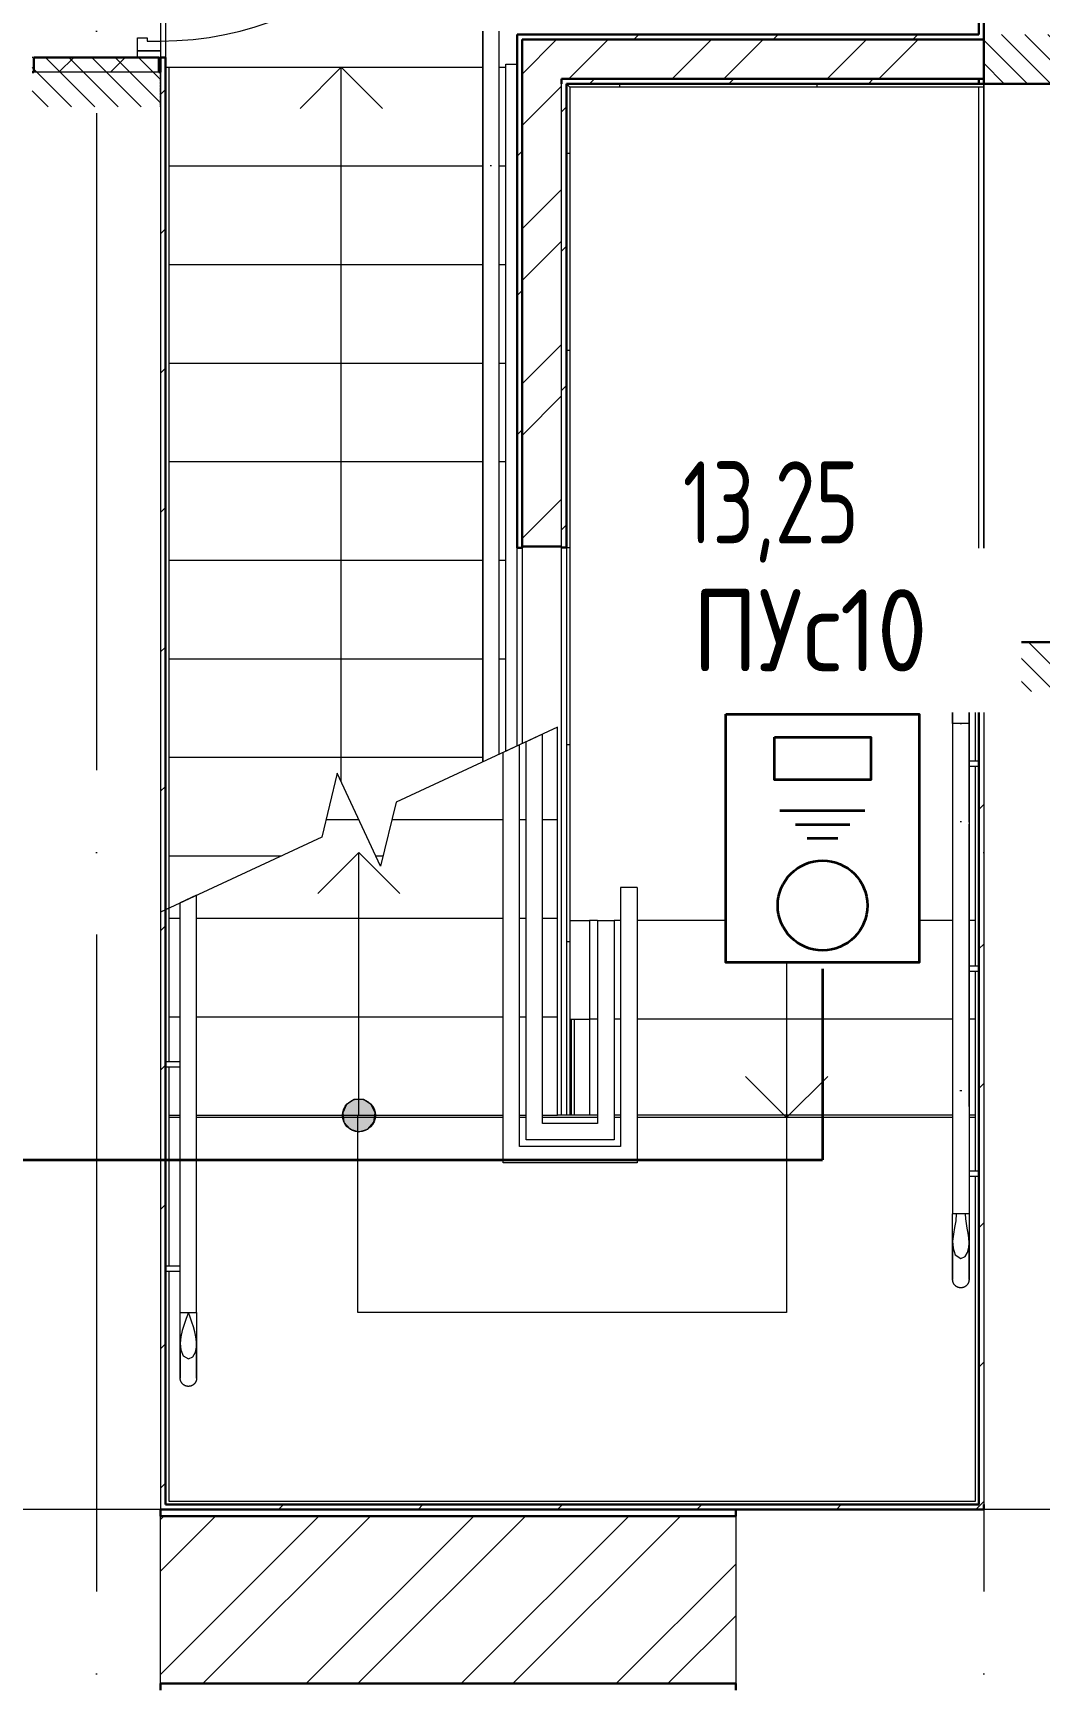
# Model space of a CAD drawing. Header units: millimetres. Extents: x -586848 to 520591, y -385801 to 675781.
# Drawn here: x 5695 to 8758, y -116775 to -111738 of the extents above; entities that cross this region are included whole.
import ezdxf
from ezdxf import colors
from ezdxf.entities.mleader import LeaderData, LeaderLine
from ezdxf.math import Vec2, Vec3

# ---------------------------------------------------------------- set-up
doc = ezdxf.new("R2010")
doc.units = ezdxf.units.MM
doc.set_wipeout_variables(frame=1)
doc.linetypes.add('ADSK_Линия сетки', pattern=[25, 20, -2.5, 0, -2.5])
doc.linetypes.add('ADSK_Штриховая_ш2 п1_5', pattern=[4.5, 3, -1.5])
for name, color, linetype, lineweight in [('E-Безопасность-G', 153, 'Continuous', 35), ('RC-Выноски', 7, 'Continuous', 0), ('Двери', 252, 'Continuous', 9), ('Лестницы', 252, 'Continuous', 9), ('Марки помещений', 252, 'Continuous', 20), ('Маркировка Не АУ', 7, 'Continuous', 25), ('Ограждение', 252, 'Continuous', 9), ('Оси', 252, 'Continuous', 9), ('Перекрытие', 252, 'Continuous', 18), ('Стены внутренние', 7, 'Continuous', 18), ('Стены наружные', 7, 'Continuous', 18), ('Стены штриховка', 7, 'Continuous', 9), ('Стрелки вверх', 7, 'Continuous', 18)]:
    doc.layers.add(name, color=color, linetype=linetype, lineweight=lineweight)
doc.styles.add('GOST Common_3', font='', dxfattribs={"height": 3.5})
doc.styles.add('ISOCPEUR', font='isocpeur.ttf', dxfattribs={"width": 0.9, "height": 350})
doc.styles.add('RubezhCAD', font='', dxfattribs={"oblique": 10})
doc.styles.get('GOST Common_3').set_extended_font_data('GOST 2.304 type A')
doc.styles.get('RubezhCAD').set_extended_font_data('GOST type A')
pattern_1 = [(0, (-32119.8, 96), (0, 600), []), (90, (-32119.8, 96), (-600, 4e-14), [])]

# ---------------------------------------------------------------- blocks, each defined once
blk = doc.blocks.new('СЭС Панель')
at = {"color": 1}
blk.add_wipeout([(-588, 756), (0, 756), (0, 0), (-588, 0)], dxfattribs=at)
at = {"layer": 'E-Безопасность-G', "color": 1}
for p, q in [((-423.7, 462.4), (-165.7, 462.4)), ((-376.5, 420.4), (-210.7, 420.4)), ((-340.5, 378.4), (-247.5, 378.4))]:
    blk.add_line(p, q, dxfattribs=at)
for points in [[(-588, 756), (0, 756), (0, 0), (-588, 0)], [(-440.6, 685.4), (-147.4, 685.4), (-147.4, 555.6), (-440.6, 555.6)]]:
    blk.add_lwpolyline(points, close=True, dxfattribs=at)
blk.add_circle((-294, 173.3), 136.6, dxfattribs=at)
blk = doc.blocks.new('1 этаж')
at = {"layer": 'Двери', "lineweight": 18, "true_color": 0x636466}
h = blk.add_hatch(dxfattribs=at)
h.set_pattern_fill('FP_2', color=251, angle=-90, style=0, pattern_type=2)
h.set_pattern_definition([(315, (-7555.8, 20411.27), (35.3553, 35.3553), [])])
h.paths.add_polyline_path([(-7750.8, 19726.3), (-7360.8, 19726.3), (-7360.8, 19876.3), (-7750.8, 19876.3)])
h.paths.add_polyline_path([(-7360.8, 20946.3), (-7360.8, 21096.3), (-7750.8, 21096.3), (-7750.8, 20946.3)])
h = blk.add_hatch(dxfattribs=at)
h.set_pattern_fill('FP_2', color=251, angle=-90, style=0, pattern_type=2)
h.set_pattern_definition([(315, (-4580.8, 19071.27), (35.3553, 35.3553), [])])
h.paths.add_polyline_path([(-4855.8, 17946.3), (-4305.8, 17946.3), (-4305.8, 18096.3), (-4855.8, 18096.3)])
h.paths.add_polyline_path([(-4340.6, 19796.3), (-4305.8, 19796.3), (-4305.8, 19946.3), (-4855.8, 19946.3), (-4855.8, 19796.3)])
at = {"layer": 'Ограждение', "true_color": 0x636466}
h = blk.add_hatch(dxfattribs=at)
h.set_pattern_fill('FP_25', color=251, style=0, pattern_type=2)
h.set_pattern_definition(pattern_1)
h.paths.add_polyline_path([(-4870.8, 19786.3), (-4855.8, 19786.3), (-4855.8, 19796.3), (-6125.8, 19796.3), (-6115.8, 19786.3), (-5058.1, 19786.3)])
h = blk.add_hatch(dxfattribs=at)
h.set_pattern_fill('FP_25', color=251, style=0, pattern_type=2)
h.set_pattern_definition(pattern_1)
h.paths.add_polyline_path([(-6125.8, 16656.3), (-6115.8, 16656.3), (-6115.8, 19786.3), (-6125.8, 19796.3), (-6125.8, 16726.3)])
at = {"layer": 'Стрелки вверх', "true_color": 0x636466}
h = blk.add_hatch(color=251, dxfattribs=at)
edge = h.paths.add_edge_path()
edge.add_arc((-5455.8, 17249.3), 50, 0, 360)
for points in [[(-5441.7, 17201.4), (-5418, 17216.6), (-5406.3, 17242.2), (-5410.3, 17270.1), (-5428.8, 17291.4), (-5455.8, 17299.3), (-5482.8, 17291.4), (-5501.3, 17270.1), (-5505.3, 17242.2), (-5493.6, 17216.6), (-5469.9, 17201.4)], [(-6757.1, 16606.3), (-6730, 16614.2), (-6711.6, 16635.5), (-6707.6, 16663.4), (-6719.3, 16689), (-6743, 16704.2), (-6771.1, 16704.2), (-6794.8, 16689), (-6806.5, 16663.4), (-6802.5, 16635.5), (-6784.1, 16614.2)]]:
    blk.add_hatch(color=251, dxfattribs=at).paths.add_polyline_path(points)
h = blk.add_hatch(color=251, dxfattribs=at)
edge = h.paths.add_edge_path()
edge.add_arc((-6757.1, 16656.3), 50, 0, 360)
at = {"layer": 'Двери', "color": 251, "true_color": 0x636466}
for p, q in [((-7430.8, 19936.3), (-7400.8, 19936.3)), ((-7430.8, 19896.3), (-7430.8, 19936.3)), ((-7400.8, 19936.3), (-7400.8, 19926.3)), ((-7400.8, 19926.3), (-7360.8, 19926.3)), ((-7360.8, 19926.3), (-7360.8, 19896.3)), ((-7360.8, 19896.3), (-7430.8, 19896.3)), ((-7430.8, 19876.3), (-7430.8, 19896.3)), ((-7430.8, 19896.3), (-7360.8, 19896.3)), ((-7360.8, 19876.3), (-7430.8, 19876.3)), ((-7360.8, 19896.3), (-7360.8, 19876.3))]:
    blk.add_line(p, q, dxfattribs=at)
at = {"layer": 'Двери', "color": 251, "linetype": 'ADSK_Штриховая_ш2 п1_5', "true_color": 0x636466}
for p, q in [((-4855.8, 19946.3), (-4855.8, 19796.3)), ((-7360.8, 19876.3), (-7750.8, 19876.3)), ((-7360.8, 19726.3), (-7360.8, 19876.3)), ((-4855.8, 19796.3), (-4305.8, 19796.3)), ((-4305.8, 18096.3), (-4855.8, 18096.3)), ((-4855.8, 18096.3), (-4855.8, 17946.3))]:
    blk.add_line(p, q, dxfattribs=at)
at = {"layer": 'Двери', "color": 251, "true_color": 0x636466}
blk.add_arc((-7360.8, 20896.3), 970, 270, 0, dxfattribs=at)
at = {"layer": 'Лестницы', "color": 251, "true_color": 0x636466}
for p, q in [((-7335.8, 19546.3), (-6380.4, 19546.3)), ((-7335.8, 19546.3), (-6380.4, 19546.3)), ((-6330.4, 19546.3), (-6310.4, 19546.3)), ((-6330.4, 19546.3), (-6310.4, 19546.3)), ((-7335.8, 19246.3), (-6380.4, 19246.3)), ((-7335.8, 19246.3), (-6380.4, 19246.3)), ((-6330.4, 19246.3), (-6310.4, 19246.3)), ((-6330.4, 19246.3), (-6310.4, 19246.3)), ((-7335.8, 18946.3), (-6380.4, 18946.3)), ((-7335.8, 18946.3), (-6380.4, 18946.3)), ((-6330.4, 18946.3), (-6310.4, 18946.3)), ((-6330.4, 18946.3), (-6310.4, 18946.3)), ((-7335.8, 18646.3), (-6380.4, 18646.3)), ((-7335.8, 18646.3), (-6380.4, 18646.3)), ((-6330.4, 18646.3), (-6310.4, 18646.3)), ((-6330.4, 18646.3), (-6310.4, 18646.3)), ((-7335.8, 18346.3), (-6380.4, 18346.3)), ((-7335.8, 18346.3), (-6380.4, 18346.3)), ((-6330.4, 18346.3), (-6310.4, 18346.3)), ((-6330.4, 18346.3), (-6310.4, 18346.3)), ((-7335.8, 18046.3), (-6380.4, 18046.3)), ((-7335.8, 18046.3), (-6380.4, 18046.3)), ((-6330.4, 18046.3), (-6310.4, 18046.3)), ((-6330.4, 18046.3), (-6310.4, 18046.3)), ((-6153.3, 17837.8), (-6643.8, 17609.1)), ((-6153.3, 17556.3), (-6153.3, 17837.8)), ((-7335.8, 17746.3), (-6380.4, 17746.3)), ((-7335.8, 17746.3), (-6380.4, 17746.3)), ((-6823.1, 17697.9), (-6870.3, 17503.4)), ((-6691, 17414.7), (-6823.1, 17697.9)), ((-6643.8, 17609.1), (-6691, 17414.7)), ((-6857.5, 17556.3), (-6757.1, 17556.3)), ((-6857.5, 17556.3), (-6757.1, 17556.3)), ((-6656.6, 17556.3), (-6318.3, 17556.3)), ((-6656.6, 17556.3), (-6318.3, 17556.3)), ((-6268.3, 17556.3), (-6248.3, 17556.3)), ((-6268.3, 17556.3), (-6248.3, 17556.3)), ((-6198.3, 17556.3), (-6153.3, 17556.3)), ((-6198.3, 17556.3), (-6153.3, 17556.3)), ((-6153.3, 17256.3), (-6153.3, 17556.3)), ((-6870.3, 17503.4), (-7360.8, 17274.7)), ((-7335.8, 17446.3), (-6992.9, 17446.3)), ((-7335.8, 17446.3), (-6992.9, 17446.3)), ((-6705.8, 17446.3), (-6683.3, 17446.3)), ((-6705.8, 17446.3), (-6683.3, 17446.3)), ((-7335.8, 17256.3), (-7300.8, 17256.3)), ((-7335.8, 17256.3), (-7300.8, 17256.3)), ((-7250.8, 17256.3), (-6318.3, 17256.3)), ((-7250.8, 17256.3), (-6318.3, 17256.3)), ((-6268.3, 17256.3), (-6248.3, 17256.3)), ((-6268.3, 17256.3), (-6248.3, 17256.3)), ((-6198.3, 17256.3), (-6153.3, 17256.3)), ((-6198.3, 17256.3), (-6153.3, 17256.3)), ((-6153.3, 16956.3), (-6153.3, 17256.3)), ((-6030.8, 17249.3), (-6055.8, 17249.3)), ((-6055.8, 17249.3), (-6055.8, 16949.3)), ((-6030.8, 17249.3), (-6055.8, 17249.3)), ((-5960.8, 17249.3), (-5980.8, 17249.3)), ((-5960.8, 17249.3), (-5980.8, 17249.3)), ((-4950.8, 17249.3), (-5910.8, 17249.3)), ((-4950.8, 17249.3), (-5910.8, 17249.3)), ((-4880.8, 17249.3), (-4900.8, 17249.3)), ((-4880.8, 17249.3), (-4900.8, 17249.3)), ((-7335.8, 16956.3), (-7300.8, 16956.3)), ((-7335.8, 16956.3), (-7300.8, 16956.3)), ((-7250.8, 16956.3), (-6318.3, 16956.3)), ((-7250.8, 16956.3), (-6318.3, 16956.3)), ((-6268.3, 16956.3), (-6248.3, 16956.3)), ((-6268.3, 16956.3), (-6248.3, 16956.3)), ((-6198.3, 16956.3), (-6153.3, 16956.3)), ((-6198.3, 16956.3), (-6153.3, 16956.3)), ((-6153.3, 16656.3), (-6153.3, 16956.3)), ((-6055.8, 16949.3), (-6055.8, 16656.3)), ((-6030.8, 16949.3), (-6055.8, 16949.3)), ((-6030.8, 16949.3), (-6055.8, 16949.3)), ((-5960.8, 16949.3), (-5980.8, 16949.3)), ((-5960.8, 16949.3), (-5980.8, 16949.3)), ((-4950.8, 16949.3), (-5910.8, 16949.3)), ((-4950.8, 16949.3), (-5910.8, 16949.3)), ((-4880.8, 16949.3), (-4900.8, 16949.3)), ((-4880.8, 16949.3), (-4900.8, 16949.3)), ((-7335.8, 16656.3), (-7300.8, 16656.3)), ((-7335.8, 16656.3), (-7300.8, 16656.3)), ((-7250.8, 16656.3), (-6318.3, 16656.3)), ((-7250.8, 16656.3), (-6318.3, 16656.3)), ((-6268.3, 16656.3), (-6248.3, 16656.3)), ((-6268.3, 16656.3), (-6248.3, 16656.3)), ((-6198.3, 16656.3), (-6153.3, 16656.3)), ((-6198.3, 16656.3), (-6153.3, 16656.3)), ((-6055.8, 16656.3), (-6153.3, 16656.3)), ((-6030.8, 16656.3), (-6055.8, 16656.3)), ((-6030.8, 16649.3), (-6055.8, 16649.3)), ((-5960.8, 16656.3), (-5980.8, 16656.3)), ((-5960.8, 16649.3), (-5980.8, 16649.3)), ((-4950.8, 16656.3), (-5910.8, 16656.3)), ((-4950.8, 16649.3), (-5910.8, 16649.3)), ((-4880.8, 16656.3), (-4900.8, 16656.3)), ((-4880.8, 16649.3), (-4900.8, 16649.3))]:
    blk.add_line(p, q, dxfattribs=at)
at = {"layer": 'Ограждение', "color": 251, "true_color": 0x636466}
for p, q in [((-6380.4, 19956.3), (-6380.4, 19856.3)), ((-6380.4, 19546.3), (-6380.4, 19956.3)), ((-6330.4, 19856.3), (-6330.4, 19956.3)), ((-6330.4, 19546.3), (-6330.4, 19956.3)), ((-6380.4, 19856.3), (-6380.4, 19553.7)), ((-6330.4, 19553.7), (-6330.4, 19856.3)), ((-6310.4, 19856.3), (-6275.8, 19856.3)), ((-6310.4, 19546.3), (-6310.4, 19856.3)), ((-7335.8, 19846.3), (-7335.8, 19546.3)), ((-6115.8, 19786.3), (-6125.8, 19796.3)), ((-6125.8, 19796.3), (-6115.8, 19786.3)), ((-4855.8, 19786.3), (-4855.8, 19796.3)), ((-4855.8, 19796.3), (-4855.8, 19786.3)), ((-4855.8, 19786.3), (-6115.8, 19786.3)), ((-6115.8, 19786.3), (-6115.8, 16656.3)), ((-7335.8, 19546.3), (-7335.8, 17286.4)), ((-6380.4, 19553.7), (-6380.4, 17731.9)), ((-6380.4, 17731.9), (-6380.4, 19546.3)), ((-6330.4, 17755.2), (-6330.4, 19553.7)), ((-6330.4, 17755.2), (-6330.4, 19546.3)), ((-6310.4, 17764.5), (-6310.4, 19546.3)), ((-4880.8, 18041.3), (-4870.8, 18041.3)), ((-4880.8, 17734), (-4880.8, 18041.3)), ((-4950.8, 17849.3), (-4950.8, 17548.8)), ((-4900.8, 17849.3), (-4950.8, 17849.3)), ((-4950.8, 17849.3), (-4950.8, 17549.3)), ((-4923.5, 17849.3), (-4928.1, 17849.3)), ((-4928.1, 17849.3), (-4925.8, 17849.3)), ((-4925.8, 17849.3), (-4923.5, 17849.3)), ((-4900.8, 17548.8), (-4900.8, 17849.3)), ((-4900.8, 17849.3), (-4900.8, 17549.3)), ((-6268.3, 17784.2), (-6318.3, 17760.9)), ((-6268.3, 16561.3), (-6268.3, 17784.2)), ((-6198.3, 17816.8), (-6248.3, 17793.5)), ((-6198.3, 17816.8), (-6248.3, 17793.5)), ((-6248.3, 16581.3), (-6248.3, 17793.5)), ((-6198.3, 16631.3), (-6198.3, 17816.8)), ((-6318.3, 16511.3), (-6318.3, 17760.9)), ((-4870.8, 17734.2), (-4900.8, 17734.2)), ((-4900.8, 17719.2), (-4870.8, 17719.2)), ((-4880.8, 17110), (-4880.8, 17719.5)), ((-4950.8, 17549.3), (-4950.8, 16656.3)), ((-4950.8, 17542.3), (-4950.8, 16683.2)), ((-4900.8, 17549.3), (-4900.8, 16656.3)), ((-4900.8, 16683.2), (-4900.8, 17542.3)), ((-5910.8, 17349.3), (-5960.8, 17349.3)), ((-5960.8, 17349.3), (-5960.8, 16561.3)), ((-5910.8, 17349.3), (-5910.8, 16511.3)), ((-7335.8, 17286.4), (-7345.8, 17281.7)), ((-7335.8, 17286.4), (-7335.8, 16818.9)), ((-7250.8, 17326), (-7300.8, 17302.7)), ((-7300.8, 16356.3), (-7300.8, 17302.7)), ((-7250.8, 16356.3), (-7250.8, 17326)), ((-6030.8, 17249.3), (-5980.8, 17249.3)), ((-6030.8, 17249.3), (-6030.8, 16631.3)), ((-5980.8, 17249.3), (-5980.8, 16581.3)), ((-4870.8, 17110.3), (-4900.8, 17110.3)), ((-4900.8, 17095.3), (-4870.8, 17095.3)), ((-4880.8, 16486.1), (-4880.8, 17095.6)), ((-6110.8, 16656.3), (-6110.8, 16949.3)), ((-6100.8, 16656.3), (-6100.8, 16949.3)), ((-7300.8, 16819.2), (-7345.8, 16819.2)), ((-7345.8, 16804.2), (-7300.8, 16804.2)), ((-7335.8, 16804.4), (-7335.8, 16356.3)), ((-4923.2, 16730.9), (-4928.4, 16730.9)), ((-6030.8, 16631.3), (-6198.3, 16631.3)), ((-4950.8, 16656.3), (-4950.8, 16356.3)), ((-4900.8, 16656.3), (-4900.8, 16356.3)), ((-5980.8, 16581.3), (-6248.3, 16581.3)), ((-5960.8, 16561.3), (-6268.3, 16561.3)), ((-5910.8, 16511.3), (-6318.3, 16511.3)), ((-4870.8, 16486.4), (-4900.8, 16486.4)), ((-4880.8, 15481.3), (-4880.8, 16471.6)), ((-4900.8, 16471.4), (-4870.8, 16471.4)), ((-7335.8, 16356.3), (-7335.8, 16196.5)), ((-7300.8, 16056.3), (-7300.8, 16356.3)), ((-7250.8, 16056.3), (-7250.8, 16356.3)), ((-4900.8, 16356.3), (-4950.8, 16356.3)), ((-7300.8, 16196.8), (-7345.8, 16196.8)), ((-7345.8, 16181.8), (-7300.8, 16181.8)), ((-7335.8, 16182), (-7335.8, 15481.3)), ((-7300.8, 16056.3), (-7250.8, 16056.3)), ((-7335.8, 15481.3), (-4880.8, 15481.3))]:
    blk.add_line(p, q, dxfattribs=at)
at = {"layer": 'Ограждение', "color": 251, "true_color": 0x636466, "flags": 128}
for points in [[(-4950.8, 18049.3), (-4950.8, 18050.3), (-4950.7, 18051.3), (-4950.6, 18052.3), (-4950.5, 18053.3), (-4950.3, 18054.3), (-4950.1, 18055.3), (-4949.8, 18056.2), (-4949.5, 18057.2), (-4949.2, 18058.1), (-4948.8, 18059.1), (-4948.4, 18060), (-4948, 18060.9), (-4947.5, 18061.8), (-4947, 18062.6), (-4946.4, 18063.5), (-4945.9, 18064.3), (-4945.2, 18065.1), (-4944.6, 18065.8), (-4943.9, 18066.6), (-4943.2, 18067.3), (-4942.5, 18068), (-4941.7, 18068.6), (-4940.9, 18069.2), (-4940.1, 18069.8), (-4939.3, 18070.4), (-4938.5, 18070.9), (-4937.6, 18071.4), (-4936.7, 18071.8), (-4935.8, 18072.3), (-4934.9, 18072.6), (-4933.9, 18073), (-4933, 18073.3), (-4932, 18073.6), (-4931, 18073.8), (-4930.1, 18074), (-4929.1, 18074.1), (-4928.1, 18074.2), (-4927.1, 18074.3), (-4926.1, 18074.3), (-4925.8, 18074.3)], [(-4950.8, 17849.3), (-4950.8, 17857.3), (-4950.8, 17865.3), (-4950.8, 17873.3), (-4950.8, 17881.2), (-4950.8, 17889.1), (-4950.8, 17896.9), (-4950.8, 17904.6), (-4950.8, 17912.3), (-4950.8, 17919.8), (-4950.8, 17927.2), (-4950.8, 17934.5), (-4950.8, 17941.7), (-4950.8, 17948.7), (-4950.8, 17955.6), (-4950.8, 17962.3), (-4950.8, 17968.8), (-4950.8, 17975.1), (-4950.8, 17981.2), (-4950.8, 17987.1), (-4950.8, 17992.8), (-4950.8, 17998.3), (-4950.8, 18003.5), (-4950.8, 18008.5), (-4950.8, 18013.2), (-4950.8, 18017.6), (-4950.8, 18021.8), (-4950.8, 18025.7), (-4950.8, 18029.4), (-4950.8, 18032.7), (-4950.8, 18035.7), (-4950.8, 18038.5), (-4950.8, 18040.9), (-4950.8, 18043.1), (-4950.8, 18044.9), (-4950.8, 18046.4), (-4950.8, 18047.6), (-4950.8, 18048.5), (-4950.8, 18049.1), (-4950.8, 18049.3), (-4950.8, 18049.3)], [(-4950.8, 18049.3), (-4950.8, 18049.2), (-4950.8, 18048.7), (-4950.8, 18047.9), (-4950.8, 18046.8), (-4950.8, 18045.4), (-4950.8, 18043.6), (-4950.8, 18041.5), (-4950.8, 18039.2), (-4950.8, 18036.5), (-4950.8, 18033.6), (-4950.8, 18030.3), (-4950.8, 18026.7), (-4950.8, 18022.9), (-4950.8, 18018.8), (-4950.8, 18014.4), (-4950.8, 18009.8), (-4950.8, 18004.9), (-4950.8, 17999.7), (-4950.8, 17994.3), (-4950.8, 17988.7), (-4950.8, 17982.8), (-4950.8, 17976.8), (-4950.8, 17970.5), (-4950.8, 17964), (-4950.8, 17957.4), (-4950.8, 17950.6), (-4950.8, 17943.6), (-4950.8, 17936.5), (-4950.8, 17929.2), (-4950.8, 17921.8), (-4950.8, 17914.3), (-4950.8, 17906.7), (-4950.8, 17899), (-4950.8, 17891.2), (-4950.8, 17883.3), (-4950.8, 17875.4), (-4950.8, 17867.5), (-4950.8, 17859.5), (-4950.8, 17851.5), (-4950.8, 17849.3)], [(-4925.8, 18074.3), (-4924.8, 18074.3), (-4923.8, 18074.3), (-4922.8, 18074.2), (-4921.8, 18074), (-4920.8, 18073.8), (-4919.9, 18073.6), (-4918.9, 18073.4), (-4917.9, 18073.1), (-4917, 18072.7), (-4916.1, 18072.4), (-4915.2, 18072), (-4914.3, 18071.5), (-4913.4, 18071), (-4912.5, 18070.5), (-4911.7, 18070), (-4910.9, 18069.4), (-4910.1, 18068.8), (-4909.3, 18068.1), (-4908.6, 18067.5), (-4907.9, 18066.8), (-4907.2, 18066), (-4906.5, 18065.3), (-4905.9, 18064.5), (-4905.3, 18063.7), (-4904.8, 18062.8), (-4904.2, 18062), (-4903.8, 18061.1), (-4903.3, 18060.2), (-4902.9, 18059.3), (-4902.5, 18058.4), (-4902.2, 18057.5), (-4901.9, 18056.5), (-4901.6, 18055.5), (-4901.4, 18054.6), (-4901.2, 18053.6), (-4901, 18052.6), (-4900.9, 18051.6), (-4900.8, 18050.6), (-4900.8, 18049.6), (-4900.8, 18049.3)], [(-4900.8, 17849.3), (-4900.8, 17857.3), (-4900.8, 17865.3), (-4900.8, 17873.3), (-4900.8, 17881.2), (-4900.8, 17889.1), (-4900.8, 17896.9), (-4900.8, 17904.6), (-4900.8, 17912.3), (-4900.8, 17919.8), (-4900.8, 17927.2), (-4900.8, 17934.5), (-4900.8, 17941.7), (-4900.8, 17948.7), (-4900.8, 17955.6), (-4900.8, 17962.3), (-4900.8, 17968.8), (-4900.8, 17975.1), (-4900.8, 17981.2), (-4900.8, 17987.1), (-4900.8, 17992.8), (-4900.8, 17998.3), (-4900.8, 18003.5), (-4900.8, 18008.5), (-4900.8, 18013.2), (-4900.8, 18017.6), (-4900.8, 18021.8), (-4900.8, 18025.7), (-4900.8, 18029.4), (-4900.8, 18032.7), (-4900.8, 18035.7), (-4900.8, 18038.5), (-4900.8, 18040.9), (-4900.8, 18043.1), (-4900.8, 18044.9), (-4900.8, 18046.4), (-4900.8, 18047.6), (-4900.8, 18048.5), (-4900.8, 18049.1), (-4900.8, 18049.3), (-4900.8, 18049.3)], [(-4900.8, 18049.3), (-4900.8, 18049.2), (-4900.8, 18048.7), (-4900.8, 18047.9), (-4900.8, 18046.8), (-4900.8, 18045.4), (-4900.8, 18043.6), (-4900.8, 18041.5), (-4900.8, 18039.2), (-4900.8, 18036.5), (-4900.8, 18033.6), (-4900.8, 18030.3), (-4900.8, 18026.7), (-4900.8, 18022.9), (-4900.8, 18018.8), (-4900.8, 18014.4), (-4900.8, 18009.8), (-4900.8, 18004.9), (-4900.8, 17999.7), (-4900.8, 17994.3), (-4900.8, 17988.7), (-4900.8, 17982.8), (-4900.8, 17976.8), (-4900.8, 17970.5), (-4900.8, 17964), (-4900.8, 17957.4), (-4900.8, 17950.6), (-4900.8, 17943.6), (-4900.8, 17936.5), (-4900.8, 17929.2), (-4900.8, 17921.8), (-4900.8, 17914.3), (-4900.8, 17906.7), (-4900.8, 17899), (-4900.8, 17891.2), (-4900.8, 17883.3), (-4900.8, 17875.4), (-4900.8, 17867.5), (-4900.8, 17859.5), (-4900.8, 17851.5), (-4900.8, 17849.3)], [(-4950.8, 16156.3), (-4950.8, 16156.4), (-4950.8, 16156.9), (-4950.8, 16157.7), (-4950.8, 16158.8), (-4950.8, 16160.3), (-4950.8, 16162), (-4950.8, 16164.1), (-4950.8, 16166.4), (-4950.8, 16169.1), (-4950.8, 16172.1), (-4950.8, 16175.3), (-4950.8, 16178.9), (-4950.8, 16182.7), (-4950.8, 16186.8), (-4950.8, 16191.2), (-4950.8, 16195.8), (-4950.8, 16200.8), (-4950.8, 16205.9), (-4950.8, 16211.3), (-4950.8, 16216.9), (-4950.8, 16222.8), (-4950.8, 16228.8), (-4950.8, 16235.1), (-4950.8, 16241.6), (-4950.8, 16248.2), (-4950.8, 16255), (-4950.8, 16262), (-4950.8, 16269.1), (-4950.8, 16276.4), (-4950.8, 16283.8), (-4950.8, 16291.3), (-4950.8, 16298.9), (-4950.8, 16306.6), (-4950.8, 16314.4), (-4950.8, 16322.3), (-4950.8, 16330.2), (-4950.8, 16338.1), (-4950.8, 16346.1), (-4950.8, 16354.1), (-4950.8, 16356.3)], [(-4939.7, 16356.3), (-4941.4, 16335.3), (-4945, 16314.5), (-4948.6, 16294.1), (-4950.7, 16273), (-4949.6, 16251.4), (-4942.7, 16231.4), (-4925.8, 16220.3)], [(-4925.8, 16220.3), (-4912.7, 16226.4), (-4905.2, 16239.1), (-4901.7, 16253.5), (-4900.8, 16268.3), (-4901.6, 16283.1), (-4903.6, 16297.7), (-4906.2, 16312.4), (-4908.9, 16326.9), (-4911, 16341.5), (-4911.9, 16356.3)], [(-4900.8, 16356.3), (-4900.8, 16348.3), (-4900.8, 16340.3), (-4900.8, 16332.3), (-4900.8, 16324.4), (-4900.8, 16316.5), (-4900.8, 16308.7), (-4900.8, 16301), (-4900.8, 16293.4), (-4900.8, 16285.8), (-4900.8, 16278.4), (-4900.8, 16271.1), (-4900.8, 16263.9), (-4900.8, 16256.9), (-4900.8, 16250), (-4900.8, 16243.3), (-4900.8, 16236.8), (-4900.8, 16230.5), (-4900.8, 16224.4), (-4900.8, 16218.5), (-4900.8, 16212.8), (-4900.8, 16207.3), (-4900.8, 16202.1), (-4900.8, 16197.1), (-4900.8, 16192.4), (-4900.8, 16188), (-4900.8, 16183.8), (-4900.8, 16179.9), (-4900.8, 16176.2), (-4900.8, 16172.9), (-4900.8, 16169.9), (-4900.8, 16167.1), (-4900.8, 16164.7), (-4900.8, 16162.5), (-4900.8, 16160.7), (-4900.8, 16159.2), (-4900.8, 16158), (-4900.8, 16157.1), (-4900.8, 16156.5), (-4900.8, 16156.3), (-4900.8, 16156.3)], [(-4950.8, 16267.5), (-4950.8, 16260.4), (-4950.8, 16253.5), (-4950.8, 16246.7), (-4950.8, 16240.1), (-4950.8, 16233.7), (-4950.8, 16227.5), (-4950.8, 16221.5), (-4950.8, 16215.7), (-4950.8, 16210.1), (-4950.8, 16204.7), (-4950.8, 16199.6), (-4950.8, 16194.8), (-4950.8, 16190.2), (-4950.8, 16185.9), (-4950.8, 16181.8), (-4950.8, 16178.1), (-4950.8, 16174.6), (-4950.8, 16171.4), (-4950.8, 16168.5), (-4950.8, 16165.9), (-4950.8, 16163.6), (-4950.8, 16161.6), (-4950.8, 16159.9), (-4950.8, 16158.5), (-4950.8, 16157.5), (-4950.8, 16156.8), (-4950.8, 16156.4), (-4950.8, 16156.3)], [(-4900.8, 16156.3), (-4900.8, 16156.4), (-4900.8, 16156.9), (-4900.8, 16157.7), (-4900.8, 16158.8), (-4900.8, 16160.3), (-4900.8, 16162), (-4900.8, 16164.1), (-4900.8, 16166.4), (-4900.8, 16169.1), (-4900.8, 16172.1), (-4900.8, 16175.3), (-4900.8, 16178.9), (-4900.8, 16182.7), (-4900.8, 16186.8), (-4900.8, 16191.2), (-4900.8, 16195.8), (-4900.8, 16200.8), (-4900.8, 16205.9), (-4900.8, 16211.3), (-4900.8, 16216.9), (-4900.8, 16222.8), (-4900.8, 16228.8), (-4900.8, 16235.1), (-4900.8, 16241.6), (-4900.8, 16248.2), (-4900.8, 16255), (-4900.8, 16262), (-4900.8, 16267.5)], [(-4925.8, 16131.3), (-4926.8, 16131.3), (-4927.8, 16131.3), (-4928.8, 16131.4), (-4929.8, 16131.6), (-4930.8, 16131.8), (-4931.7, 16132), (-4932.7, 16132.2), (-4933.7, 16132.5), (-4934.6, 16132.9), (-4935.5, 16133.2), (-4936.5, 16133.7), (-4937.3, 16134.1), (-4938.2, 16134.6), (-4939.1, 16135.1), (-4939.9, 16135.6), (-4940.7, 16136.2), (-4941.5, 16136.8), (-4942.3, 16137.5), (-4943, 16138.1), (-4943.7, 16138.9), (-4944.4, 16139.6), (-4945.1, 16140.3), (-4945.7, 16141.1), (-4946.3, 16141.9), (-4946.8, 16142.8), (-4947.4, 16143.6), (-4947.9, 16144.5), (-4948.3, 16145.4), (-4948.7, 16146.3), (-4949.1, 16147.2), (-4949.4, 16148.1), (-4949.8, 16149.1), (-4950, 16150.1), (-4950.2, 16151), (-4950.4, 16152), (-4950.6, 16153), (-4950.7, 16154), (-4950.8, 16155), (-4950.8, 16156), (-4950.8, 16156.3)], [(-4900.8, 16156.3), (-4900.8, 16155.3), (-4900.9, 16154.3), (-4901, 16153.3), (-4901.1, 16152.3), (-4901.3, 16151.3), (-4901.5, 16150.3), (-4901.8, 16149.4), (-4902.1, 16148.4), (-4902.4, 16147.5), (-4902.8, 16146.5), (-4903.2, 16145.6), (-4903.6, 16144.7), (-4904.1, 16143.8), (-4904.6, 16143), (-4905.2, 16142.2), (-4905.7, 16141.3), (-4906.4, 16140.5), (-4907, 16139.8), (-4907.7, 16139), (-4908.4, 16138.3), (-4909.1, 16137.7), (-4909.9, 16137), (-4910.7, 16136.4), (-4911.5, 16135.8), (-4912.3, 16135.2), (-4913.1, 16134.7), (-4914, 16134.2), (-4914.9, 16133.8), (-4915.8, 16133.3), (-4916.7, 16133), (-4917.7, 16132.6), (-4918.6, 16132.3), (-4919.6, 16132.1), (-4920.6, 16131.8), (-4921.6, 16131.6), (-4922.5, 16131.5), (-4923.5, 16131.4), (-4924.5, 16131.3), (-4925.5, 16131.3), (-4925.8, 16131.3)], [(-7300.8, 15856.3), (-7300.8, 15856.4), (-7300.8, 15856.9), (-7300.8, 15857.7), (-7300.8, 15858.8), (-7300.8, 15860.3), (-7300.8, 15862), (-7300.8, 15864.1), (-7300.8, 15866.4), (-7300.8, 15869.1), (-7300.8, 15872.1), (-7300.8, 15875.3), (-7300.8, 15878.9), (-7300.8, 15882.7), (-7300.8, 15886.8), (-7300.8, 15891.2), (-7300.8, 15895.8), (-7300.8, 15900.8), (-7300.8, 15905.9), (-7300.8, 15911.3), (-7300.8, 15916.9), (-7300.8, 15922.8), (-7300.8, 15928.8), (-7300.8, 15935.1), (-7300.8, 15941.6), (-7300.8, 15948.2), (-7300.8, 15955), (-7300.8, 15962), (-7300.8, 15969.1), (-7300.8, 15976.4), (-7300.8, 15983.8), (-7300.8, 15991.3), (-7300.8, 15998.9), (-7300.8, 16006.6), (-7300.8, 16014.4), (-7300.8, 16022.3), (-7300.8, 16030.2), (-7300.8, 16038.1), (-7300.8, 16046.1), (-7300.8, 16054.1), (-7300.8, 16056.3)], [(-7275.8, 16056.3), (-7282.6, 16038.2), (-7289, 16019.8), (-7294.6, 16000.9), (-7298.8, 15981.6), (-7300.8, 15962.1), (-7299.3, 15942.6), (-7292, 15924.5), (-7275.8, 15914.8)], [(-7275.8, 15914.8), (-7262, 15921.5), (-7254.4, 15935.1), (-7251.2, 15950.4), (-7251, 15966.1), (-7252.8, 15981.6), (-7256, 15996.9), (-7260.1, 16012), (-7265, 16026.9), (-7270.3, 16041.7), (-7275.8, 16056.3)], [(-7250.8, 16056.3), (-7250.8, 16048.3), (-7250.8, 16040.3), (-7250.8, 16032.3), (-7250.8, 16024.4), (-7250.8, 16016.5), (-7250.8, 16008.7), (-7250.8, 16001), (-7250.8, 15993.4), (-7250.8, 15985.8), (-7250.8, 15978.4), (-7250.8, 15971.1), (-7250.8, 15963.9), (-7250.8, 15956.9), (-7250.8, 15950), (-7250.8, 15943.3), (-7250.8, 15936.8), (-7250.8, 15930.5), (-7250.8, 15924.4), (-7250.8, 15918.5), (-7250.8, 15912.8), (-7250.8, 15907.3), (-7250.8, 15902.1), (-7250.8, 15897.1), (-7250.8, 15892.4), (-7250.8, 15888), (-7250.8, 15883.8), (-7250.8, 15879.9), (-7250.8, 15876.2), (-7250.8, 15872.9), (-7250.8, 15869.9), (-7250.8, 15867.1), (-7250.8, 15864.7), (-7250.8, 15862.5), (-7250.8, 15860.7), (-7250.8, 15859.2), (-7250.8, 15858), (-7250.8, 15857.1), (-7250.8, 15856.5), (-7250.8, 15856.3), (-7250.8, 15856.3)], [(-7300.8, 15959.5), (-7300.8, 15952.5), (-7300.8, 15945.8), (-7300.8, 15939.2), (-7300.8, 15932.8), (-7300.8, 15926.6), (-7300.8, 15920.6), (-7300.8, 15914.9), (-7300.8, 15909.3), (-7300.8, 15904), (-7300.8, 15899), (-7300.8, 15894.1), (-7300.8, 15889.6), (-7300.8, 15885.3), (-7300.8, 15881.3), (-7300.8, 15877.6), (-7300.8, 15874.1), (-7300.8, 15870.9), (-7300.8, 15868.1), (-7300.8, 15865.5), (-7300.8, 15863.3), (-7300.8, 15861.3), (-7300.8, 15859.7), (-7300.8, 15858.4), (-7300.8, 15857.4), (-7300.8, 15856.7), (-7300.8, 15856.3), (-7300.8, 15856.3)], [(-7250.8, 15856.3), (-7250.8, 15856.4), (-7250.8, 15856.9), (-7250.8, 15857.7), (-7250.8, 15858.8), (-7250.8, 15860.3), (-7250.8, 15862), (-7250.8, 15864.1), (-7250.8, 15866.4), (-7250.8, 15869.1), (-7250.8, 15872.1), (-7250.8, 15875.3), (-7250.8, 15878.9), (-7250.8, 15882.7), (-7250.8, 15886.8), (-7250.8, 15891.2), (-7250.8, 15895.8), (-7250.8, 15900.8), (-7250.8, 15905.9), (-7250.8, 15911.3), (-7250.8, 15916.9), (-7250.8, 15922.8), (-7250.8, 15928.8), (-7250.8, 15935.1), (-7250.8, 15941.6), (-7250.8, 15948.2), (-7250.8, 15955), (-7250.8, 15959.4)], [(-7275.8, 15831.3), (-7276.8, 15831.3), (-7277.8, 15831.3), (-7278.8, 15831.4), (-7279.8, 15831.6), (-7280.8, 15831.8), (-7281.7, 15832), (-7282.7, 15832.2), (-7283.7, 15832.5), (-7284.6, 15832.9), (-7285.5, 15833.2), (-7286.5, 15833.7), (-7287.3, 15834.1), (-7288.2, 15834.6), (-7289.1, 15835.1), (-7289.9, 15835.6), (-7290.7, 15836.2), (-7291.5, 15836.8), (-7292.3, 15837.5), (-7293, 15838.1), (-7293.7, 15838.9), (-7294.4, 15839.6), (-7295.1, 15840.3), (-7295.7, 15841.1), (-7296.3, 15841.9), (-7296.8, 15842.8), (-7297.4, 15843.6), (-7297.9, 15844.5), (-7298.3, 15845.4), (-7298.7, 15846.3), (-7299.1, 15847.2), (-7299.4, 15848.1), (-7299.8, 15849.1), (-7300, 15850.1), (-7300.2, 15851), (-7300.4, 15852), (-7300.6, 15853), (-7300.7, 15854), (-7300.8, 15855), (-7300.8, 15856), (-7300.8, 15856.3)], [(-7250.8, 15856.3), (-7250.8, 15855.3), (-7250.9, 15854.3), (-7251, 15853.3), (-7251.1, 15852.3), (-7251.3, 15851.3), (-7251.5, 15850.3), (-7251.8, 15849.4), (-7252.1, 15848.4), (-7252.4, 15847.5), (-7252.8, 15846.5), (-7253.2, 15845.6), (-7253.6, 15844.7), (-7254.1, 15843.8), (-7254.6, 15843), (-7255.2, 15842.2), (-7255.7, 15841.3), (-7256.4, 15840.5), (-7257, 15839.8), (-7257.7, 15839), (-7258.4, 15838.3), (-7259.1, 15837.7), (-7259.9, 15837), (-7260.7, 15836.4), (-7261.5, 15835.8), (-7262.3, 15835.2), (-7263.1, 15834.7), (-7264, 15834.2), (-7264.9, 15833.8), (-7265.8, 15833.3), (-7266.7, 15833), (-7267.7, 15832.6), (-7268.6, 15832.3), (-7269.6, 15832.1), (-7270.6, 15831.8), (-7271.6, 15831.6), (-7272.5, 15831.5), (-7273.5, 15831.4), (-7274.5, 15831.3), (-7275.5, 15831.3), (-7275.8, 15831.3)]]:
    blk.add_lwpolyline(points, dxfattribs=at)
at = {"layer": 'Ограждение', "color": 251, "true_color": 0x636466}
for points in [[(-6353.4, 19546.3), (-6354.1, 19546.3), (-6355.4, 19546.3), (-6356.7, 19546.3), (-6357.4, 19546.3)], [(-4923.8, 17549.3), (-4924.5, 17549.3), (-4925.8, 17549.3), (-4927.1, 17549.3), (-4927.8, 17549.3)]]:
    blk.add_open_spline(points, degree=3, dxfattribs=at)
at = {"layer": 'Оси', "color": 251, "linetype": 'ADSK_Линия сетки', "ltscale": 100, "true_color": 0x636466}
for p, q in [((-7555.8, 32206.9), (-7555.8, 10956.3)), ((-4855.8, 32206.9), (-4855.8, 10956.3)), ((-805.8, 15456.3), (-72528.1, 15456.3))]:
    blk.add_line(p, q, dxfattribs=at)
at = {"layer": 'Перекрытие', "color": 251, "ltscale": 100, "true_color": 0x636466}
for p, q in [((-7345.8, 19846.3), (-6380.4, 19846.3)), ((-6330.4, 19846.3), (-6310.4, 19846.3)), ((-4855.8, 18096.3), (-4855.8, 19796.3)), ((-6115.8, 17249.3), (-6055.8, 17249.3)), ((-6115.8, 16949.3), (-6055.8, 16949.3)), ((-7300.8, 16649.3), (-7335.8, 16649.3)), ((-6318.3, 16649.3), (-7250.8, 16649.3)), ((-6248.3, 16649.3), (-6268.3, 16649.3)), ((-6030.8, 16649.3), (-6198.3, 16649.3)), ((-5960.8, 16649.3), (-5980.8, 16649.3)), ((-4950.8, 16649.3), (-5910.8, 16649.3)), ((-4880.8, 16649.3), (-4900.8, 16649.3))]:
    blk.add_line(p, q, dxfattribs=at)
at = {"layer": 'Стены внутренние', "color": 251, "true_color": 0x636466}
for p, q in [((-7360.8, 20896.3), (-7360.8, 19926.3)), ((-7365.8, 19831.3), (-7745.8, 19831.3)), ((-4855.8, 19796.3), (-4855.8, 15471.3)), ((-7360.8, 15456.3), (-7360.8, 15456.3)), ((-7360.8, 14926.3), (-7360.8, 15436.3)), ((-5610.8, 15436.3), (-5610.8, 14926.3))]:
    blk.add_line(p, q, dxfattribs=at)
at = {"layer": 'Стены внутренние', "color": 251, "lineweight": 30, "true_color": 0x636466}
for p, q in [((-7745.8, 19831.3), (-7750.8, 19831.3)), ((-7360.8, 19831.3), (-7365.8, 19831.3)), ((-4855.8, 19796.3), (-4305.8, 19796.3)), ((-4305.8, 18096.3), (-4855.8, 18096.3)), ((-7360.8, 15436.3), (-7360.8, 15456.3)), ((-4855.8, 15456.3), (-5610.8, 15456.3)), ((-5610.8, 15456.3), (-5610.8, 15436.3)), ((-4855.8, 15456.3), (-4855.8, 15456.3)), ((-7360.8, 14906.3), (-7360.8, 14926.3)), ((-5610.8, 14926.3), (-5610.8, 14906.3))]:
    blk.add_line(p, q, dxfattribs=at)
at = {"layer": 'Стены наружные', "color": 251, "lineweight": 30, "true_color": 0x636466}
for p, q in [((-4855.8, 19796.3), (-4855.8, 20961.3)), ((-4870.8, 20946.3), (-4870.8, 19946.3)), ((-4870.8, 19946.3), (-6275.8, 19946.3)), ((-6275.8, 19946.3), (-6275.8, 18384)), ((-4855.8, 19931.3), (-6260.8, 19931.3)), ((-6260.8, 18384), (-6260.8, 19931.3)), ((-7745.8, 19876.3), (-7745.8, 19831.3)), ((-7365.8, 19876.3), (-7745.8, 19876.3)), ((-7365.8, 19831.3), (-7365.8, 19876.3)), ((-7345.8, 19876.3), (-7360.8, 19876.3)), ((-7360.8, 19876.3), (-7360.8, 19831.3)), ((-7345.8, 15471.3), (-7345.8, 19876.3)), ((-6140.8, 19796.3), (-6140.8, 19811.3)), ((-4855.8, 19811.3), (-6140.8, 19811.3)), ((-6125.8, 19796.3), (-4855.8, 19796.3)), ((-6125.8, 18384.2), (-6125.8, 19796.3)), ((-4870.8, 19811.3), (-4870.8, 19796.3)), ((-6260.8, 18387.6), (-6140.8, 18387.6)), ((-6140.8, 18387.6), (-6140.8, 18384.2)), ((-6275.8, 18384), (-6260.8, 18384)), ((-6140.8, 18384.2), (-6125.8, 18384.2)), ((-4870.8, 18096.3), (-4870.8, 15471.3)), ((-4855.8, 18096.3), (-4870.8, 18096.3)), ((-4870.8, 15471.3), (-7345.8, 15471.3)), ((-4855.8, 15456.3), (-4855.8, 15471.3)), ((-7360.8, 15456.3), (-4855.8, 15456.3)), ((-5610.8, 15436.3), (-7360.8, 15436.3)), ((-7360.8, 14926.3), (-5610.8, 14926.3))]:
    blk.add_line(p, q, dxfattribs=at)
at = {"layer": 'Стены наружные', "color": 251, "true_color": 0x636466}
for p, q in [((-7345.8, 20856.3), (-7345.8, 19876.3)), ((-7360.8, 19831.3), (-7360.8, 15456.3)), ((-4870.8, 18096.3), (-4870.8, 19786.3)), ((-6275.8, 17780.7), (-6275.8, 18384)), ((-6260.8, 18384), (-6260.8, 17787.7)), ((-6140.8, 16656.3), (-6140.8, 18384.2)), ((-6125.8, 18384.2), (-6125.8, 16656.3))]:
    blk.add_line(p, q, dxfattribs=at)
at = {"layer": 'Стены наружные', "color": 251, "linetype": 'Continuous', "lineweight": 9, "true_color": 0x636466}
for p, q in [((-6260.8, 19826), (-6155.5, 19931.3)), ((-6118.4, 19811.3), (-5998.4, 19931.3)), ((-5920.6, 19931.3), (-5905.6, 19946.3)), ((-5804.1, 19811.3), (-5684.1, 19931.3)), ((-5646.9, 19811.3), (-5526.9, 19931.3)), ((-5496.3, 19931.3), (-5481.3, 19946.3)), ((-5332.6, 19811.3), (-5212.6, 19931.3)), ((-5175.4, 19811.3), (-5055.4, 19931.3)), ((-5072.1, 19931.3), (-5057.1, 19946.3)), ((-7669.9, 19831.3), (-7624.9, 19876.3)), ((-7512.8, 19831.3), (-7467.8, 19876.3)), ((-6055.6, 19796.3), (-6040.6, 19811.3)), ((-5631.3, 19796.3), (-5616.3, 19811.3)), ((-5207.1, 19796.3), (-5192.1, 19811.3)), ((-4861.1, 19811.3), (-4855.8, 19816.6)), ((-7360.8, 19763.9), (-7345.8, 19778.9)), ((-6260.8, 19668.8), (-6140.8, 19788.8)), ((-6140.8, 19711.1), (-6125.8, 19726.1)), ((-6275.8, 19576.1), (-6260.8, 19591.1)), ((-6260.8, 19354.5), (-6140.8, 19474.5)), ((-7360.8, 19339.6), (-7345.8, 19354.6)), ((-6260.8, 19197.4), (-6140.8, 19317.4)), ((-6140.8, 19286.8), (-6125.8, 19301.8)), ((-6275.8, 19151.8), (-6260.8, 19166.8)), ((-6260.8, 18883.1), (-6140.8, 19003.1)), ((-7360.8, 18915.3), (-7345.8, 18930.3)), ((-6260.8, 18725.9), (-6140.8, 18845.9)), ((-6140.8, 18862.5), (-6125.8, 18877.5)), ((-6275.8, 18727.5), (-6260.8, 18742.5)), ((-7360.8, 18491.1), (-7345.8, 18506.1)), ((-6260.8, 18411.6), (-6140.8, 18531.6)), ((-6140.8, 18438.3), (-6125.8, 18453.3)), ((-7360.8, 18066.8), (-7345.8, 18081.8)), ((-4870.8, 18011.2), (-4855.8, 18026.2)), ((-7360.8, 17642.5), (-7345.8, 17657.5)), ((-4870.8, 17586.9), (-4855.8, 17601.9)), ((-7360.8, 17218.3), (-7345.8, 17233.3)), ((-4870.8, 17162.7), (-4855.8, 17177.7)), ((-7360.8, 16794), (-7345.8, 16809)), ((-4870.8, 16738.4), (-4855.8, 16753.4)), ((-7360.8, 16369.7), (-7345.8, 16384.7)), ((-4870.8, 16314.2), (-4855.8, 16329.2)), ((-7360.8, 15945.5), (-7345.8, 15960.5)), ((-4870.8, 15889.9), (-4855.8, 15904.9)), ((-7360.8, 15521.2), (-7345.8, 15536.2)), ((-7001.5, 15456.3), (-6986.5, 15471.3)), ((-6577.2, 15456.3), (-6562.2, 15471.3)), ((-6153, 15456.3), (-6138, 15471.3)), ((-5728.7, 15456.3), (-5713.7, 15471.3)), ((-5304.4, 15456.3), (-5289.4, 15471.3)), ((-4880.2, 15456.3), (-4865.2, 15471.3)), ((-4865.2, 15471.3), (-4855.8, 15480.6)), ((-7360.8, 15425.8), (-7350.3, 15436.3)), ((-7360.8, 14954.3), (-6878.8, 15436.3)), ((-7360.8, 15268.6), (-7193.1, 15436.3)), ((-7231.7, 14926.3), (-6721.7, 15436.3)), ((-6917.4, 14926.3), (-6407.4, 15436.3)), ((-6760.2, 14926.3), (-6250.2, 15436.3)), ((-6445.9, 14926.3), (-5935.9, 15436.3)), ((-6288.7, 14926.3), (-5778.7, 15436.3)), ((-5974.4, 14926.3), (-5610.8, 15289.9)), ((-5817.3, 14926.3), (-5610.8, 15132.7))]:
    blk.add_line(p, q, dxfattribs=at)
at = {"layer": 'Стены штриховка', "color": 251, "true_color": 0x636466}
blk.add_line((-6140.8, 18387.6), (-6140.8, 19796.3), dxfattribs=at)
at = {"layer": 'Стрелки вверх', "color": 251, "true_color": 0x636466}
for p, q in [((-6810.8, 19846.3), (-6935.8, 19721.3)), ((-6810.8, 19546.3), (-6810.8, 19846.3)), ((-6810.8, 19846.3), (-6685.8, 19721.3)), ((-6810.8, 19246.3), (-6810.8, 19546.3)), ((-6810.8, 18946.3), (-6810.8, 19246.3)), ((-6810.8, 18646.3), (-6810.8, 18946.3)), ((-6810.8, 18346.3), (-6810.8, 18646.3)), ((-6810.8, 18046.3), (-6810.8, 18346.3)), ((-6810.8, 17746.3), (-6810.8, 18046.3)), ((-6810.8, 17671.5), (-6810.8, 17746.3)), ((-6757.1, 17456.3), (-6882.1, 17331.3)), ((-6757.1, 17256.3), (-6757.1, 17456.3)), ((-6757.1, 17456.3), (-6632.1, 17331.3)), ((-5482.8, 17291.4), (-5501.3, 17270.1)), ((-5455.8, 17299.3), (-5482.8, 17291.4)), ((-5428.8, 17291.4), (-5455.8, 17299.3)), ((-5410.3, 17270.1), (-5428.8, 17291.4)), ((-6757.1, 16956.3), (-6757.1, 17256.3)), ((-5501.3, 17270.1), (-5505.3, 17242.2)), ((-5505.3, 17242.2), (-5493.6, 17216.6)), ((-5455.8, 17249.3), (-5455.8, 16949.3)), ((-5418, 17216.6), (-5406.3, 17242.2)), ((-5406.3, 17242.2), (-5410.3, 17270.1)), ((-5493.6, 17216.6), (-5469.9, 17201.4)), ((-5469.9, 17201.4), (-5441.7, 17201.4)), ((-5441.7, 17201.4), (-5418, 17216.6)), ((-6757.1, 16656.3), (-6757.1, 16956.3)), ((-5455.8, 16949.3), (-5455.8, 16656.3)), ((-5455.8, 16649.3), (-5580.8, 16774.3)), ((-5455.8, 16649.3), (-5330.8, 16774.3)), ((-6794.8, 16689), (-6806.5, 16663.4)), ((-6771.1, 16704.2), (-6794.8, 16689)), ((-6743, 16704.2), (-6771.1, 16704.2)), ((-6719.3, 16689), (-6743, 16704.2)), ((-6707.6, 16663.4), (-6719.3, 16689)), ((-6806.5, 16663.4), (-6802.5, 16635.5)), ((-6802.5, 16635.5), (-6784.1, 16614.2)), ((-6760.8, 16056.3), (-6760.8, 16656.3)), ((-6730, 16614.2), (-6711.6, 16635.5)), ((-6711.6, 16635.5), (-6707.6, 16663.4)), ((-5455.8, 16656.3), (-5455.8, 16056.3)), ((-6784.1, 16614.2), (-6757.1, 16606.3)), ((-6757.1, 16606.3), (-6730, 16614.2)), ((-5455.8, 16056.3), (-6760.8, 16056.3))]:
    blk.add_line(p, q, dxfattribs=at)
for centre in [(-5455.8, 17249.3), (-6757.1, 16656.3)]:
    blk.add_circle(centre, 50, dxfattribs=at)
at = {"layer": 'Марки помещений', "color": 251, "true_color": 0x636466, "style": 'GOST Common_3', "width": 0.9}
blk.add_text('%%U13,25', height=250, dxfattribs=at).set_placement((-5772, 18396.9))

msp = doc.modelspace()

# ---------------------------------------------------------------- linework, layer by layer
at = {"layer": 'E-Безопасность-G', "color": 1}
msp.add_line((5279.3, -115167.9), (8097, -115167.9), dxfattribs=at)

# ---------------------------------------------------------------- block references
msp.add_blockref('1 этаж', (13443.4, -131688.8))

# ---------------------------------------------------------------- leaders
at = {"layer": 'RC-Выноски', "linetype": 'Continuous', "ltscale": 15}
ml = msp.add_multileader_mtext('Standard', dxfattribs=at)
ml.set_content('{\\H0.91667x;РЦ5 - }КПСВВнг(А)-LSLTx 1x2x1,0', color=256, style='RubezhCAD')
ml.set_leader_properties()
ml.build(insert=Vec2(0, 0))
ml.multileader.update_dxf_attribs({"has_text_frame": 1, "text_left_attachment_type": 6, "text_right_attachment_type": 6, "dogleg_length": 2, "arrow_head_size": 400, "scale": 100})
ctx = ml.context
ctx.base_point, ctx.scale, ctx.char_height, ctx.arrow_head_size, ctx.landing_gap_size, ctx.plane_origin = Vec3(-18243.8, -111377.9), 100, 250, 400, 100, Vec3(-545577.4, -150094.4)
ctx.left_attachment, ctx.right_attachment = 6, 6
notes = []
notes.append((ctx, [(0, (1, 1, 0), (-18443.8, -111377.9), (1, 0), 200, [(0, [(-19839.7, -112774.5)], 0, [])])]))
ctx.mtext.insert, ctx.mtext.width, ctx.mtext.flow_direction = Vec3(-18143.8, -111077.9), 5324.915, 5
for ctx, leaders in notes:
    for number, flags, end, landing, length, lines in leaders:
        leader = LeaderData()
        leader.index, (leader.has_last_leader_line, leader.has_dogleg_vector, leader.attachment_direction) = number, flags
        leader.last_leader_point, leader.dogleg_vector, leader.dogleg_length = Vec3(end), Vec3(landing), length
        for number, points, colour, breaks in lines:
            line = LeaderLine()
            line.index, line.vertices, line.color, line.breaks = number, Vec3.list(points), colors.encode_raw_color(colour), breaks
            leader.lines.append(line)
        ctx.leaders.append(leader)

# ---------------------------------------------------------------- next in the draw order: block references
at = {"layer": 'E-Безопасность-G', "color": 1}
msp.add_blockref('СЭС Панель', (8391, -114567.2), dxfattribs=at)

# ---------------------------------------------------------------- next in the draw order: linework, layer by layer
msp.add_line((8097, -114586.4), (8097, -115167.9), dxfattribs=at)

# ---------------------------------------------------------------- next in the draw order: texts
at = {"layer": 'Маркировка Не АУ', "insert": (8058.6, -113556.3), "char_height": 250, "width": 1035.25, "attachment_point": 5, "style": 'ISOCPEUR', "bg_fill": 2}
msp.add_mtext('ПУс10', dxfattribs=at)

doc.saveas('drawing.dxf')
